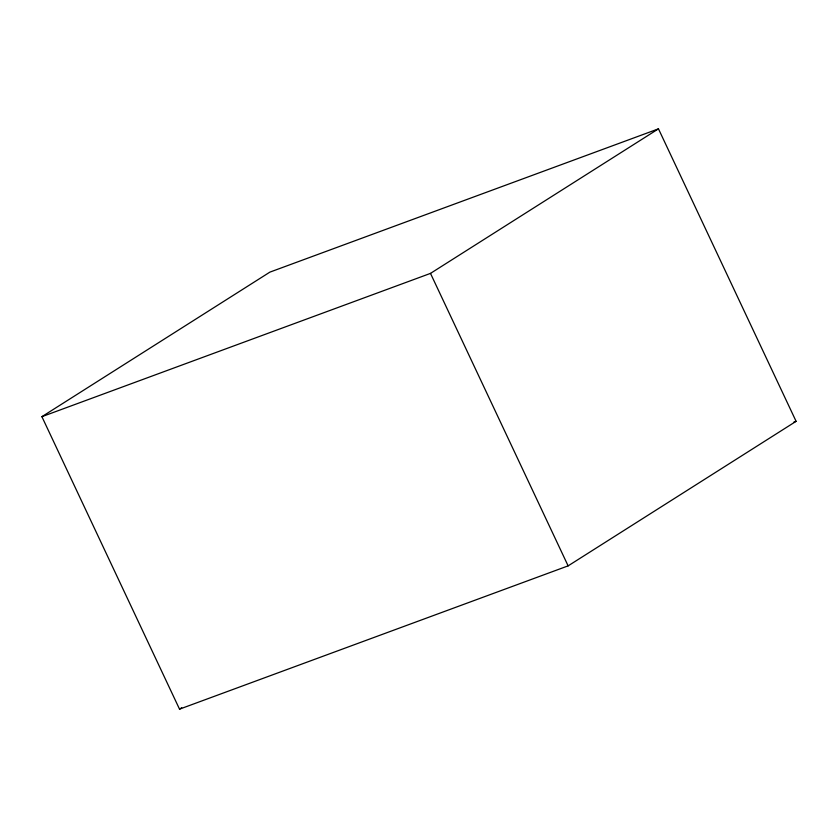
<?xml version="1.0" encoding="UTF-8"?>
<svg xmlns="http://www.w3.org/2000/svg" width="838" height="838" viewBox="0 0 838 838"><rect width="100%" height="100%" fill="white"/><g stroke="black" fill="none" stroke-linecap="round" stroke-linejoin="round"><path stroke-width="1.26" d="M41.9 416.675L269.878 272.13L658.469 128.843L796.1 421.325L568.122 565.87L179.531 709.158L41.9 416.675L430.491 273.387L658.469 128.843M179.531 709.158L181.731 707.754M793.649 422.226L796.1 421.325M430.491 273.387L568.122 565.87"/></g></svg>
